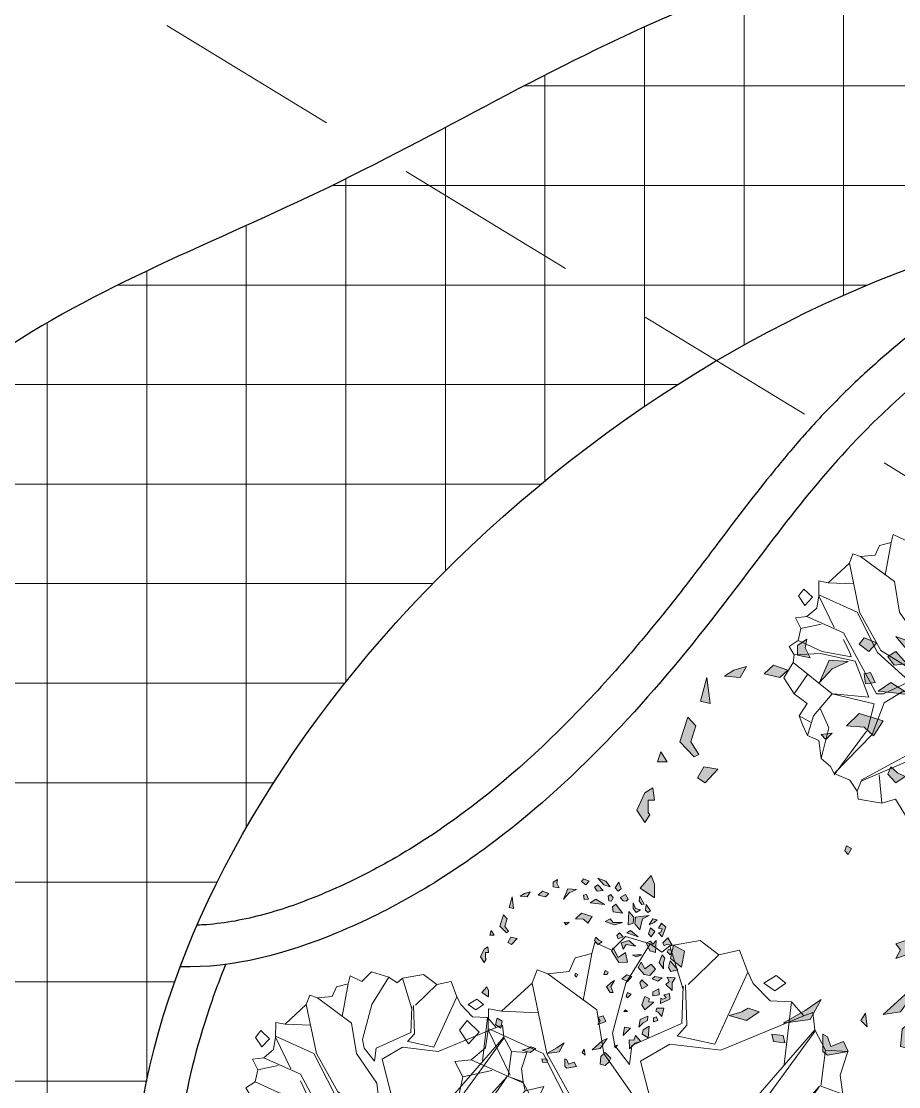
# Model space of a CAD drawing. Header units: inches. Extents: x -12 to 20935469, y -1604 to 24729220.
# Drawn here: x 20897269 to 20897374.8, y 24710552.2 to 24710680.7 of the extents above; entities that cross this region are included whole.
import ezdxf

# ---------------------------------------------------------------- set-up
doc = ezdxf.new("R2010")
doc.units = ezdxf.units.IN
doc.header["$LTSCALE"] = 0.03
doc.header["$MEASUREMENT"] = 0
doc.linetypes.add('DASHED2', pattern=[0.375, 0.25, -0.125])
for name, color, linetype, lineweight in [('Dot', 253, 'Continuous', 0), ('Hatch', 253, 'Continuous', 15), ('hatch-1', 253, 'Continuous', 5), ('ILLUSTR-TREE', 74, 'Continuous', 0)]:
    doc.layers.add(name, color=color, linetype=linetype, lineweight=lineweight)
doc.styles.add('ATTR', font='romans.shx', dxfattribs={"width": 0.8, "height": 0.7})

# ---------------------------------------------------------------- blocks, each defined once
blk = doc.blocks.new('TREE_009')
at = {"layer": 'ILLUSTR-TREE'}
for p, q in [((-12160.46, 13912.91), (-12166.65, 13906.74)), ((-12149.34, 13909.54), (-12160.46, 13912.91)), ((-12126.77, 13911.14), (-12140.45, 13908.76)), ((-12118.31, 13904.71), (-12126.77, 13911.14)), ((-12174.22, 13910.26), (-12175.66, 13905.24)), ((-12166.65, 13906.74), (-12174.22, 13910.26)), ((-12149.34, 13909.54), (-12160.26, 13891.83)), ((-12143.96, 13905.85), (-12149.34, 13909.54)), ((-12140.45, 13908.76), (-12143.96, 13905.85)), ((-12140.45, 13908.76), (-12134.4, 13889.01)), ((-12108.88, 13906.74), (-12118.31, 13904.71)), ((-12105.24, 13896.77), (-12108.88, 13906.74)), ((-12183.16, 13903.21), (-12185.91, 13897.04)), ((-12175.66, 13905.24), (-12183.16, 13903.21)), ((-12179.51, 13884.08), (-12175.66, 13905.24)), ((-12132.06, 13891.31), (-12118.31, 13904.71)), ((-12200.35, 13897.92), (-12202.62, 13891.83)), ((-12195.47, 13896.07), (-12200.35, 13897.92)), ((-12185.91, 13897.04), (-12195.47, 13896.07)), ((-12120.09, 13864.33), (-12105.24, 13896.77)), ((-12102.7, 13891.75), (-12105.24, 13896.77)), ((-12202.62, 13891.83), (-12216.38, 13879.14)), ((-12196.02, 13860.09), (-12202.62, 13891.83)), ((-12195.47, 13896.07), (-12173.46, 13879.85)), ((-12160.26, 13891.83), (-12166.31, 13869.26)), ((-12095.13, 13883.81), (-12102.7, 13891.75)), ((-12097.95, 13891.83), (-12092.45, 13895.36)), ((-12093, 13888.31), (-12097.95, 13891.83)), ((-12088.05, 13891.83), (-12093, 13888.31)), ((-12092.45, 13895.36), (-12088.05, 13891.83)), ((-12134.95, 13873.5), (-12134.4, 13890.42)), ((-12133.3, 13891.13), (-12132.75, 13872.79)), ((-12085.43, 13883.37), (-12095.13, 13883.81)), ((-12085.43, 13883.37), (-12088.74, 13855.16)), ((-12079.93, 13877.02), (-12085.43, 13883.37)), ((-12222.36, 13880.28), (-12222.43, 13870.68)), ((-12216.38, 13879.14), (-12222.36, 13880.28)), ((-12199.87, 13878.43), (-12216.38, 13879.14)), ((-12173.46, 13879.85), (-12170.16, 13860.09)), ((-12117.34, 13861.51), (-12079.93, 13877.02)), ((-12075.87, 13878.52), (-12079.93, 13877.02)), ((-12074.98, 13870.68), (-12075.87, 13878.52)), ((-12231.99, 13875), (-12235.43, 13870.59)), ((-12226.48, 13869.71), (-12231.99, 13875)), ((-12157.51, 13863.62), (-12135.5, 13873.5)), ((-12132.75, 13872.79), (-12137.15, 13867.85)), ((-12235.43, 13870.59), (-12231.3, 13864.41)), ((-12231.3, 13864.41), (-12226.48, 13869.71)), ((-12222.43, 13870.68), (-12223.73, 13862.65)), ((-12197.67, 13860.09), (-12222.43, 13871.38)), ((-12222.43, 13870.68), (-12212.52, 13850.22)), ((-12166.31, 13869.26), (-12165.21, 13863.62)), ((-12136.6, 13867.85), (-12120.09, 13864.33)), ((-12112.39, 13827.65), (-12074.98, 13870.68)), ((-12074.98, 13869.97), (-12105.24, 13828.35)), ((-12070.03, 13861.51), (-12074.98, 13870.68)), ((-12223.73, 13862.65), (-12230.13, 13857.27)), ((-12165.21, 13863.62), (-12158.61, 13855.16)), ((-12158.61, 13855.16), (-12157.51, 13863.62)), ((-12153.66, 13856.57), (-12140.45, 13864.33)), ((-12140.45, 13864.33), (-12117.34, 13861.51)), ((-12184.47, 13834), (-12197.67, 13860.09)), ((-12182.26, 13835.41), (-12196.02, 13860.09)), ((-12170.16, 13860.09), (-12156.96, 13841.05)), ((-12072.23, 13845.28), (-12070.03, 13861.51)), ((-12060.06, 13860.89), (-12070.03, 13861.51)), ((-12063.49, 13850.31), (-12060.06, 13860.89)), ((-12230.13, 13857.27), (-12237.49, 13856.48)), ((-12237.49, 13856.48), (-12233.98, 13849.52)), ((-12206.47, 13846.69), (-12230.13, 13857.27)), ((-12144.3, 13820.6), (-12153.66, 13856.57)), ((-12233.98, 13849.52), (-12235.63, 13841.76)), ((-12220.78, 13852.34), (-12233.98, 13849.52)), ((-12062.33, 13841.76), (-12063.49, 13850.31)), ((-12185.02, 13807.2), (-12206.47, 13846.69)), ((-12089.29, 13826.94), (-12072.78, 13845.28)), ((-12072.78, 13845.28), (-12085.43, 13826.94)), ((-12072.23, 13845.28), (-12062.33, 13841.76)), ((-12235.63, 13841.76), (-12241.62, 13837.97)), ((-12235.63, 13841.76), (-12220.23, 13834.7)), ((-12202.07, 13833.29), (-12206.47, 13842.46)), ((-12156.96, 13841.05), (-12154.21, 13818.48)), ((-12061.23, 13836.11), (-12062.33, 13841.76)), ((-12049.05, 13838.85), (-12061.23, 13836.11)), ((-12057.99, 13820.33), (-12049.05, 13838.85)), ((-12241.62, 13837.97), (-12238.38, 13832.59)), ((-12220.23, 13834.7), (-12201.52, 13831.18)), ((-12164.11, 13815.66), (-12184.47, 13834)), ((-12154.21, 13817.78), (-12182.26, 13835.41)), ((-12071.13, 13824.83), (-12061.23, 13836.11)), ((-12238.38, 13832.59), (-12238.93, 13827.65)), ((-12221.33, 13833.29), (-12238.38, 13832.59)), ((-12198.77, 13828.35), (-12221.33, 13833.29)), ((-12201.52, 13831.18), (-12202.07, 13833.29)), ((-12238.93, 13827.65), (-12245.05, 13817.69)), ((-12213.63, 13807.2), (-12238.93, 13827.65)), ((-12189.97, 13805.08), (-12198.77, 13828.35)), ((-12144.3, 13811.43), (-12105.79, 13824.83)), ((-12143.75, 13819.89), (-12112.39, 13827.65)), ((-12105.79, 13824.83), (-12070.58, 13822.71)), ((-12105.24, 13828.35), (-12089.29, 13826.94)), ((-12085.43, 13826.24), (-12071.13, 13824.83)), ((-12051.8, 13826.5), (-12053.87, 13822.1)), ((-12047.68, 13822.1), (-12051.8, 13826.5)), ((-12229.58, 13819.89), (-12238.38, 13807.2)), ((-12150.36, 13819.89), (-12150.9, 13817.78)), ((-12147.6, 13820.6), (-12150.36, 13819.89)), ((-12148.7, 13818.48), (-12147.6, 13820.6)), ((-12070.58, 13822.71), (-12061.78, 13802.96)), ((-12053.87, 13815.04), (-12057.99, 13820.33)), ((-12053.87, 13822.1), (-12049.74, 13817.69)), ((-12049.74, 13817.69), (-12047.68, 13822.1)), ((-12245.05, 13817.69), (-12238.38, 13807.2)), ((-12164.11, 13814.95), (-12180.61, 13807.2)), ((-12150.9, 13817.78), (-12148.7, 13818.48)), ((-12061.78, 13802.96), (-12053.87, 13815.04)), ((-12155.31, 13810.02), (-12168.51, 13808.61)), ((-12155.31, 13810.02), (-12152.01, 13789.56)), ((-12144.3, 13810.72), (-12127.25, 13790.27)), ((-12238.38, 13807.2), (-12229.92, 13800.94)), ((-12213.63, 13807.2), (-12225.73, 13793.09)), ((-12186.67, 13800.85), (-12213.63, 13807.2)), ((-12213.07, 13807.2), (-12189.97, 13805.08)), ((-12180.61, 13807.2), (-12185.02, 13807.2)), ((-12168.51, 13808.61), (-12180.06, 13801.55)), ((-12148.15, 13809.31), (-12131.1, 13789.56)), ((-12148.15, 13808.61), (-12146.5, 13787.45)), ((-12229.92, 13800.94), (-12235.08, 13793.09)), ((-12191.07, 13783.21), (-12186.67, 13800.85)), ((-12180.06, 13801.55), (-12187.77, 13781.1)), ((-12061.43, 13796.53), (-12061.78, 13802.96)), ((-12221.33, 13797.32), (-12215.83, 13785.33)), ((-12064.53, 13790.27), (-12061.43, 13796.53)), ((-12227.38, 13788.86), (-12235.08, 13793.09)), ((-12235.08, 13793.09), (-12232.68, 13786.83)), ((-12225.73, 13793.09), (-12229.58, 13780.39)), ((-12127.25, 13790.27), (-12064.53, 13790.27)), ((-12063.49, 13786.83), (-12064.53, 13790.27)), ((-12232.68, 13786.83), (-12229.58, 13780.39)), ((-12152.01, 13789.56), (-12158.61, 13771.22)), ((-12146.5, 13787.45), (-12155.86, 13767.7)), ((-12131.1, 13789.56), (-12132.75, 13769.81)), ((-12126.7, 13786.04), (-12128.9, 13772.63)), ((-12126.7, 13786.04), (-12105.24, 13786.74)), ((-12105.24, 13786.74), (-12095.89, 13768.4)), ((-12068.31, 13781.54), (-12063.49, 13786.83)), ((-12215.83, 13785.33), (-12220.78, 13765.58)), ((-12212.52, 13755), (-12191.62, 13783.21)), ((-12187.77, 13781.1), (-12212.52, 13755.71)), ((-12070.37, 13770.96), (-12068.31, 13781.54)), ((-12229.58, 13780.39), (-12222.36, 13777.13)), ((-12222.36, 13777.13), (-12220.78, 13765.58)), ((-12099.74, 13776.16), (-12078.28, 13769.81)), ((-12158.61, 13771.22), (-12194.92, 13751.47)), ((-12128.9, 13772.63), (-12106.34, 13758.53)), ((-12155.86, 13767.7), (-12194.92, 13750.77)), ((-12132.75, 13769.81), (-12125.05, 13752.89)), ((-12130, 13769.81), (-12116.24, 13737.37)), ((-12129.45, 13769.11), (-12106.34, 13757.12)), ((-12084.81, 13761.26), (-12078.28, 13769.81)), ((-12078.28, 13769.81), (-12070.37, 13770.96)), ((-12220.78, 13765.58), (-12214.79, 13760.38)), ((-12214.79, 13760.38), (-12212.52, 13755.71)), ((-12106.34, 13758.53), (-12085.98, 13753.59)), ((-12106.34, 13757.12), (-12105.24, 13742.31)), ((-12085.98, 13753.59), (-12084.81, 13761.26)), ((-12212.52, 13755.71), (-12202.42, 13751.56)), ((-12183.37, 13755), (-12181.71, 13736.66)), ((-12125.05, 13752.89), (-12130.55, 13732.43)), ((-12093.07, 13740.98), (-12085.98, 13753.59)), ((-12202.42, 13751.56), (-12197.67, 13744.42)), ((-12194.92, 13750.77), (-12197.67, 13744.42)), ((-12116.24, 13737.37), (-12112.32, 13748.04)), ((-12112.32, 13748.04), (-12105.24, 13742.31)), ((-12197.67, 13744.42), (-12196.91, 13739.22)), ((-12105.24, 13742.31), (-12093.07, 13740.98)), ((-12196.91, 13739.22), (-12181.71, 13736.66)), ((-12181.71, 13736.66), (-12172.84, 13739.22)), ((-12172.84, 13739.22), (-12165.28, 13726.88)), ((-12121.95, 13736.57), (-12116.24, 13737.37)), ((-12108.27, 13740.72), (-12113.77, 13737.19)), ((-12107.72, 13734.37), (-12108.27, 13740.72)), ((-12165.28, 13726.88), (-12157.71, 13733.93)), ((-12157.71, 13733.93), (-12148.77, 13729.52)), ((-12148.77, 13729.52), (-12144.65, 13733.93)), ((-12144.65, 13733.93), (-12130.55, 13732.43)), ((-12130.55, 13732.43), (-12121.95, 13736.57)), ((-12113.77, 13737.19), (-12113.22, 13730.14)), ((-12113.22, 13730.14), (-12107.72, 13734.37))]:
    blk.add_line(p, q, dxfattribs=at)
at = {"layer": 'ILLUSTR-TREE', "style": 'ATTR', "width": 0.8, "flags": 9}
blk.add_attdef('ESTCODE', (-12147.6, 13820.6), '', height=1.05, dxfattribs=at)
blk = doc.blocks.new('GRN1')
at = {"layer": 'ILLUSTR-TREE', "true_color": 0x30441d}
h = blk.add_hatch(color=89, dxfattribs=at)
h.paths.add_polyline_path([(0.2571, -0.0526), (0.2603, -0.0695), (0.2735, -0.0695), (0.2817, -0.0569), (0.2702, -0.059)])
h.paths.add_polyline_path([(0.2406, -0.0821), (0.2308, -0.0927), (0.2357, -0.1137), (0.2472, -0.1011)])
h.paths.add_polyline_path([(0.1897, 0.2148), (0.1848, 0.2064), (0.1914, 0.2), (0.2078, 0.2021)])
h.paths.add_polyline_path([(0.193, 0.1853), (0.1848, 0.1727), (0.1963, 0.1642), (0.2127, 0.1642), (0.1963, 0.1706)])
h.paths.add_polyline_path([(0.1864, 0.1053), (0.2012, 0.1032), (0.2094, 0.1137), (0.1831, 0.1327)])
h.paths.add_polyline_path([(0.2603, 0.0969), (0.2653, 0.0779), (0.285, 0.0611), (0.2768, 0.0842)])
h.paths.add_polyline_path([(0.2078, 0.08), (0.2242, 0.0547), (0.2127, 0.0379), (0.2111, 0.0547)])
h.paths.add_polyline_path([(0.2521, -0.0021), (0.2538, -0.0274), (0.2242, -0.04), (0.2423, -0.0232)])
h.paths.add_polyline_path([(0.2653, 0.0253), (0.2751, 0.0126), (0.2833, 0.019), (0.2768, 0.0358)])
h.paths.add_polyline_path([(0.2373, 0.0274), (0.2357, 0.019), (0.2226, 0.0211), (0.2242, 0.0337)])
h.paths.add_polyline_path([(0.2488, 0.0758), (0.2472, 0.059), (0.2587, 0.0505), (0.2653, 0.0611)])
h.paths.add_polyline_path([(0.2094, 0.1958), (0.2078, 0.1895), (0.2193, 0.1811), (0.2324, 0.1832)])
h.paths.add_polyline_path([(0.2291, 0.1263), (0.2193, 0.1348), (0.2176, 0.1432), (0.2242, 0.1495), (0.2373, 0.1411)])
h.paths.add_polyline_path([(0.2373, 0.099), (0.2275, 0.1053), (0.2176, 0.1011), (0.2193, 0.0927), (0.2324, 0.0905)])
h.paths.add_polyline_path([(0.2538, 0.1284), (0.2472, 0.12), (0.2571, 0.1116), (0.2735, 0.1221)])
h.paths.add_polyline_path([(0.1963, -0.1853), (0.1996, -0.1979), (0.2308, -0.1895)])
h.paths.add_polyline_path([(0.2456, -0.1369), (0.2308, -0.1453), (0.2324, -0.1663), (0.2406, -0.1537)])
h.paths.add_polyline_path([(0.0402, 0.1474), (0.0386, 0.1221), (0.0731, 0.1011), (0.0813, 0.1053), (0.0534, 0.12), (0.0682, 0.1411)])
h.paths.add_polyline_path([(0.0731, 0.278), (0.0616, 0.2716), (0.0698, 0.2632), (0.078, 0.2674)])
h.paths.add_polyline_path([(-0.2275, -0.0884), (-0.2226, -0.0526), (-0.1963, -0.0379), (-0.2111, -0.059)])
h.paths.add_polyline_path([(0.0205, 0.2527), (0.0386, 0.24), (0.0616, 0.2485), (0.0517, 0.2569), (0.0386, 0.2527)])
h.paths.add_polyline_path([(-0.2406, 0.099), (-0.2242, 0.0821), (-0.2357, 0.0695), (-0.2587, 0.0674), (-0.262, 0.0821), (-0.2521, 0.0927)])
h.paths.add_polyline_path([(-0.2324, 0.0232), (-0.2242, 0.0147), (-0.2143, 0.0211)])
h.paths.add_polyline_path([(-0.1307, 0.2358), (-0.1344, 0.2232), (-0.1226, 0.2231), (-0.1198, 0.2319)])
h.paths.add_polyline_path([(-0.1039, 0.2299), (-0.106, 0.2367), (-0.1191, 0.2474), (-0.0951, 0.2536), (-0.0951, 0.2327)])
h.paths.add_polyline_path([(-0.0555, 0.2396), (-0.0585, 0.2217), (-0.0467, 0.2215), (-0.0384, 0.2388)])
h.paths.add_polyline_path([(-0.0771, 0.224), (-0.1, 0.1981), (-0.0846, 0.1897), (-0.0609, 0.1985), (-0.0663, 0.2109), (-0.0766, 0.2096)])
h.paths.add_polyline_path([(-0.216, 0.0442), (-0.2127, 0.0674), (-0.1831, 0.0884), (-0.1897, 0.0737)])
h.paths.add_polyline_path([(-0.1421, 0.0611), (-0.1339, 0.0842), (-0.1174, 0.0758), (-0.1224, 0.0611), (-0.1306, 0.0674)])
h.paths.add_polyline_path([(-0.1812, 0.2081), (-0.1707, 0.1899), (-0.1581, 0.1935), (-0.1472, 0.2104)])
h.paths.add_polyline_path([(-0.2132, 0.1534), (-0.187, 0.1527), (-0.1886, 0.166), (-0.1749, 0.1708), (-0.1924, 0.186), (-0.1969, 0.1696)])
h.paths.add_polyline_path([(-0.15, 0.1808), (-0.1283, 0.1846), (-0.118, 0.2068), (-0.1309, 0.2058), (-0.1372, 0.1936)])
h.paths.add_polyline_path([(-0.1536, 0.1558), (-0.1749, 0.1348), (-0.1503, 0.139)])
h.paths.add_polyline_path([(-0.1043, 0.1474), (-0.1043, 0.1369), (-0.0994, 0.1411)])
h.paths.add_polyline_path([(-0.2028, 0.1179), (-0.2111, 0.1116), (-0.2045, 0.1095)])
h.paths.add_polyline_path([(-0.0205, 0.099), (-0.032, 0.0863), (-0.0485, 0.0969), (-0.0485, 0.1053), (-0.032, 0.099), (-0.014, 0.1095)])
h.paths.add_polyline_path([(0.0189, 0.2295), (0.0008, 0.2127), (0.0041, 0.1958), (0.0238, 0.179), (0.0402, 0.1874), (0.0205, 0.1979), (0.0337, 0.2169)])
h.paths.add_polyline_path([(-0.0287, 0.2064), (-0.0386, 0.1895), (-0.0205, 0.1832), (-0.0123, 0.1895)])
h.paths.add_polyline_path([(-0.0534, 0.1579), (-0.0649, 0.1474), (-0.06, 0.1432), (-0.0485, 0.1474)])
h.paths.add_polyline_path([(0.0178, 0.294), (0.0123, 0.2737), (0.0238, 0.2674), (0.0435, 0.2716)])
h.paths.add_polyline_path([(-0.0435, 0.278), (-0.0255, 0.259), (-0.0172, 0.2695), (-0.0041, 0.2632), (-0.0057, 0.2864), (-0.0205, 0.278)])
h.paths.add_polyline_path([(-0.0808, 0.244), (-0.0685, 0.2712), (-0.0515, 0.2704), (-0.056, 0.254), (-0.0646, 0.2603), (-0.0686, 0.2503), (-0.0653, 0.2447)])
h.paths.add_polyline_path([(0.0041, 0.0021), (-0.0041, -0.0021), (0.0008, -0.0063), (0.0074, -0.0042)])
h.paths.add_polyline_path([(0.0041, 0.0884), (0.0107, 0.0905), (0.0156, 0.0821), (0.0041, 0.0779)])
h.paths.add_polyline_path([(-0.0025, 0.16), (-0.0172, 0.1474), (-0.009, 0.1306), (0.0025, 0.1453)])
h.paths.add_polyline_path([(-0.0057, 0.2485), (-0.0156, 0.2358), (-0.009, 0.219), (-0.0025, 0.2274)])
h.paths.add_polyline_path([(0.0616, 0.1895), (0.055, 0.1748), (0.06, 0.1621), (0.0616, 0.1748)])
h.paths.add_polyline_path([(0.1634, 0.2337), (0.1552, 0.2253), (0.1486, 0.2106), (0.1667, 0.2211)])
h.paths.add_polyline_path([(0.1552, 0.1327), (0.1486, 0.1095), (0.1585, 0.0821), (0.1667, 0.0969), (0.1552, 0.1053)])
h.paths.add_polyline_path([(0.0994, 0.0737), (0.0912, 0.0611), (0.1027, 0.0505), (0.1125, 0.0547), (0.1043, 0.0632)])
h.paths.add_polyline_path([(0.1569, -0.0232), (0.1486, -0.0316), (0.1552, -0.0379)])
h.paths.add_polyline_path([(0.1536, 0.0316), (0.1651, 0.019), (0.1667, -0.0042), (0.1831, 0.0126), (0.1733, 0.0442)])
h.paths.add_polyline_path([(0.1027, 0.2316), (0.0682, 0.2295), (0.0731, 0.2127), (0.0961, 0.2021), (0.101, 0.2148), (0.0928, 0.2211)])
h.paths.add_polyline_path([(0.1289, 0.2274), (0.1142, 0.2169), (0.1224, 0.2085), (0.1404, 0.2148)])
h.paths.add_polyline_path([(0.0862, 0.1706), (0.0912, 0.1432), (0.078, 0.1348), (0.0961, 0.1284), (0.1027, 0.1516)])
h.paths.add_polyline_path([(0.1339, 0.1832), (0.1667, 0.1916), (0.1766, 0.2106), (0.1716, 0.1706), (0.1519, 0.1685)])
h.paths.add_polyline_path([(0.1257, 0.1453), (0.1142, 0.179), (0.1322, 0.1558)])
h.paths.add_polyline_path([(0.1536, 0.1642), (0.1486, 0.1495), (0.1881, 0.1516), (0.1716, 0.1663)])
h.paths.add_polyline_path([(0.1142, 0.1348), (0.1076, 0.12), (0.1174, 0.1158), (0.1257, 0.1242)])
h.paths.add_polyline_path([(0.0879, 0.2548), (0.0912, 0.2611), (0.0895, 0.278), (0.1109, 0.2653), (0.0961, 0.2506)])
h.paths.add_polyline_path([(0.1142, 0.2485), (0.1421, 0.259), (0.1536, 0.2464), (0.1388, 0.2379), (0.1371, 0.2485), (0.1273, 0.2443), (0.1257, 0.2379)])
h.paths.add_polyline_path([(-0.2521, -0.0084), (-0.2653, -0.0021), (-0.2702, -0.0295), (-0.2653, -0.0358), (-0.2423, -0.0358), (-0.2456, -0.0295), (-0.2587, -0.0253)])
h.paths.add_polyline_path([(-0.2538, -0.0863), (-0.2439, -0.0884), (-0.2423, -0.1032), (-0.2521, -0.1011)])
h.paths.add_polyline_path([(0.055, -0.2822), (0.0386, -0.2716), (0.0485, -0.2653), (0.0517, -0.2674), (0.0682, -0.2674), (0.0682, -0.259), (0.0846, -0.2611), (0.078, -0.2716)])
h.paths.add_polyline_path([(-0.1322, -0.219), (-0.1536, -0.2232), (-0.1421, -0.2379), (-0.124, -0.2337)])
h.paths.add_polyline_path([(-0.2176, -0.16), (-0.2242, -0.1369), (-0.2127, -0.12), (-0.2078, -0.1348), (-0.2127, -0.1432)])
h.paths.add_polyline_path([(-0.0485, -0.278), (-0.0616, -0.259), (-0.0435, -0.259), (-0.032, -0.2632)])
h.paths.add_polyline_path([(0.1289, -0.2), (0.1257, -0.2064), (0.1454, -0.2253), (0.1782, -0.2148), (0.1667, -0.2043), (0.1454, -0.2106)])
h.paths.add_polyline_path([(0.1191, -0.2548), (0.1322, -0.2506), (0.1191, -0.2422)])
h.paths.add_polyline_path([(0.1092, -0.1748), (0.0912, -0.1916), (0.0977, -0.2021), (0.1125, -0.1937)])
at = {"layer": 'ILLUSTR-TREE', "color": 89, "true_color": 0x30441d}
for p, q in [((-0.0057, 0.2864), (-0.0205, 0.278)), ((-0.0041, 0.2632), (-0.0057, 0.2864)), ((0.0178, 0.294), (0.0123, 0.2737)), ((0.0435, 0.2716), (0.0178, 0.294)), ((-0.0808, 0.244), (-0.0685, 0.2712)), ((-0.0685, 0.2712), (-0.0515, 0.2704)), ((-0.0515, 0.2704), (-0.056, 0.254)), ((-0.0205, 0.278), (-0.0435, 0.278)), ((-0.0435, 0.278), (-0.0255, 0.259)), ((-0.0255, 0.259), (-0.0172, 0.2695)), ((-0.0172, 0.2695), (-0.0041, 0.2632)), ((0.0123, 0.2737), (0.0238, 0.2674)), ((0.0238, 0.2674), (0.0435, 0.2716)), ((0.0731, 0.278), (0.0616, 0.2716)), ((0.0616, 0.2716), (0.0698, 0.2632)), ((0.078, 0.2674), (0.0731, 0.278)), ((0.0895, 0.278), (0.1109, 0.2653)), ((0.0912, 0.2611), (0.0895, 0.278)), ((-0.0646, 0.2603), (-0.0686, 0.2503)), ((-0.056, 0.254), (-0.0646, 0.2603)), ((0.0517, 0.2569), (0.0386, 0.2527)), ((0.0616, 0.2485), (0.0517, 0.2569)), ((0.0698, 0.2632), (0.078, 0.2674)), ((0.0879, 0.2548), (0.0912, 0.2611)), ((0.0961, 0.2506), (0.0879, 0.2548)), ((0.1109, 0.2653), (0.0961, 0.2506)), ((0.1142, 0.2485), (0.1421, 0.259)), ((0.1421, 0.259), (0.1536, 0.2464)), ((-0.1191, 0.2474), (-0.0951, 0.2536)), ((-0.106, 0.2367), (-0.1191, 0.2474)), ((-0.0951, 0.2536), (-0.0951, 0.2327)), ((-0.0653, 0.2447), (-0.0808, 0.244)), ((-0.0686, 0.2503), (-0.0653, 0.2447)), ((-0.0057, 0.2485), (-0.0156, 0.2358)), ((-0.0025, 0.2274), (-0.0057, 0.2485)), ((0.0386, 0.2527), (0.0205, 0.2527)), ((0.0205, 0.2527), (0.0386, 0.24)), ((0.0386, 0.24), (0.0616, 0.2485)), ((0.1257, 0.2379), (0.1142, 0.2485)), ((0.1273, 0.2443), (0.1257, 0.2379)), ((0.1371, 0.2485), (0.1273, 0.2443)), ((0.1388, 0.2379), (0.1371, 0.2485)), ((0.1536, 0.2464), (0.1388, 0.2379)), ((-0.1307, 0.2358), (-0.1344, 0.2232)), ((-0.1198, 0.2319), (-0.1307, 0.2358)), ((-0.1226, 0.2231), (-0.1198, 0.2319)), ((-0.1039, 0.2299), (-0.106, 0.2367)), ((-0.0951, 0.2327), (-0.1039, 0.2299)), ((-0.0555, 0.2396), (-0.0585, 0.2217)), ((-0.0384, 0.2388), (-0.0555, 0.2396)), ((-0.0467, 0.2215), (-0.0384, 0.2388)), ((-0.0156, 0.2358), (-0.009, 0.219)), ((-0.009, 0.219), (-0.0025, 0.2274)), ((0.0189, 0.2295), (0.0008, 0.2127)), ((0.0337, 0.2169), (0.0189, 0.2295)), ((0.1027, 0.2316), (0.0682, 0.2295)), ((0.0682, 0.2295), (0.0731, 0.2127)), ((0.0928, 0.2211), (0.1027, 0.2316)), ((0.1289, 0.2274), (0.1142, 0.2169)), ((0.1404, 0.2148), (0.1289, 0.2274)), ((0.1634, 0.2337), (0.1552, 0.2253)), ((0.1667, 0.2211), (0.1634, 0.2337)), ((-0.1344, 0.2232), (-0.1226, 0.2231)), ((-0.0771, 0.224), (-0.1, 0.1981)), ((-0.0766, 0.2096), (-0.0771, 0.224)), ((-0.0585, 0.2217), (-0.0467, 0.2215)), ((0.0008, 0.2127), (0.0041, 0.1958)), ((0.0205, 0.1979), (0.0337, 0.2169)), ((0.0731, 0.2127), (0.0961, 0.2021)), ((0.101, 0.2148), (0.0928, 0.2211)), ((0.0961, 0.2021), (0.101, 0.2148)), ((0.1142, 0.2169), (0.1224, 0.2085)), ((0.1224, 0.2085), (0.1404, 0.2148)), ((0.1552, 0.2253), (0.1486, 0.2106)), ((0.1486, 0.2106), (0.1667, 0.2211)), ((0.1897, 0.2148), (0.1848, 0.2064)), ((0.2078, 0.2021), (0.1897, 0.2148)), ((-0.1472, 0.2104), (-0.1812, 0.2081)), ((-0.1812, 0.2081), (-0.1707, 0.1899)), ((-0.1581, 0.1935), (-0.1472, 0.2104)), ((-0.1309, 0.2058), (-0.1372, 0.1936)), ((-0.118, 0.2068), (-0.1309, 0.2058)), ((-0.1283, 0.1846), (-0.118, 0.2068)), ((-0.1, 0.1981), (-0.0846, 0.1897)), ((-0.0846, 0.1897), (-0.0609, 0.1985)), ((-0.0663, 0.2109), (-0.0766, 0.2096)), ((-0.0609, 0.1985), (-0.0663, 0.2109)), ((-0.0287, 0.2064), (-0.0386, 0.1895)), ((-0.0123, 0.1895), (-0.0287, 0.2064)), ((0.0402, 0.1874), (0.0205, 0.1979)), ((0.1667, 0.1916), (0.1766, 0.2106)), ((0.1766, 0.2106), (0.1716, 0.1706)), ((0.1848, 0.2064), (0.1914, 0.2)), ((0.1914, 0.2), (0.2078, 0.2021)), ((-0.1924, 0.186), (-0.1969, 0.1696)), ((-0.1749, 0.1708), (-0.1924, 0.186)), ((-0.1707, 0.1899), (-0.1581, 0.1935)), ((-0.1372, 0.1936), (-0.15, 0.1808)), ((-0.15, 0.1808), (-0.1283, 0.1846)), ((-0.0386, 0.1895), (-0.0205, 0.1832)), ((-0.0205, 0.1832), (-0.0123, 0.1895)), ((0.0041, 0.1958), (0.0238, 0.179)), ((0.0238, 0.179), (0.0402, 0.1874)), ((0.0616, 0.1895), (0.055, 0.1748)), ((0.0616, 0.1748), (0.0616, 0.1895)), ((0.1339, 0.1832), (0.1667, 0.1916)), ((0.193, 0.1853), (0.1848, 0.1727)), ((0.1963, 0.1706), (0.193, 0.1853)), ((0.2094, 0.1958), (0.2078, 0.1895)), ((0.2078, 0.1895), (0.2193, 0.1811)), ((0.2324, 0.1832), (0.2094, 0.1958)), ((-0.1969, 0.1696), (-0.2132, 0.1534)), ((-0.1886, 0.166), (-0.1749, 0.1708)), ((0.055, 0.1748), (0.06, 0.1621)), ((0.06, 0.1621), (0.0616, 0.1748)), ((0.1027, 0.1516), (0.0862, 0.1706)), ((0.0862, 0.1706), (0.0912, 0.1432)), ((0.1142, 0.179), (0.1322, 0.1558)), ((0.1257, 0.1453), (0.1142, 0.179)), ((0.1519, 0.1685), (0.1339, 0.1832)), ((0.1716, 0.1706), (0.1519, 0.1685)), ((0.1848, 0.1727), (0.1963, 0.1642)), ((0.2127, 0.1642), (0.1963, 0.1706)), ((0.2193, 0.1811), (0.2324, 0.1832)), ((-0.187, 0.1527), (-0.1886, 0.166)), ((-0.1536, 0.1558), (-0.1749, 0.1348)), ((-0.1503, 0.139), (-0.1536, 0.1558)), ((-0.0534, 0.1579), (-0.0649, 0.1474)), ((-0.0485, 0.1474), (-0.0534, 0.1579)), ((-0.0025, 0.16), (-0.0172, 0.1474)), ((0.0025, 0.1453), (-0.0025, 0.16)), ((0.1322, 0.1558), (0.1257, 0.1453)), ((0.1536, 0.1642), (0.1486, 0.1495)), ((0.1716, 0.1663), (0.1536, 0.1642)), ((0.1881, 0.1516), (0.1716, 0.1663)), ((0.1963, 0.1642), (0.2127, 0.1642)), ((-0.2132, 0.1534), (-0.187, 0.1527)), ((-0.0994, 0.1411), (-0.1043, 0.1474)), ((-0.1043, 0.1474), (-0.1043, 0.1369)), ((-0.0649, 0.1474), (-0.06, 0.1432)), ((-0.06, 0.1432), (-0.0485, 0.1474)), ((-0.0172, 0.1474), (-0.009, 0.1306)), ((-0.009, 0.1306), (0.0025, 0.1453)), ((0.0402, 0.1474), (0.0386, 0.1221)), ((0.0682, 0.1411), (0.0402, 0.1474)), ((0.0912, 0.1432), (0.078, 0.1348)), ((0.0961, 0.1284), (0.1027, 0.1516)), ((0.1486, 0.1495), (0.1881, 0.1516)), ((0.2176, 0.1432), (0.2242, 0.1495)), ((0.2193, 0.1348), (0.2176, 0.1432)), ((0.2242, 0.1495), (0.2373, 0.1411)), ((-0.1749, 0.1348), (-0.1503, 0.139)), ((-0.1043, 0.1369), (-0.0994, 0.1411)), ((0.0534, 0.12), (0.0682, 0.1411)), ((0.078, 0.1348), (0.0961, 0.1284)), ((0.1142, 0.1348), (0.1076, 0.12)), ((0.1257, 0.1242), (0.1142, 0.1348)), ((0.1552, 0.1327), (0.1486, 0.1095)), ((0.1552, 0.1053), (0.1552, 0.1327)), ((0.2094, 0.1137), (0.1831, 0.1327)), ((0.1831, 0.1327), (0.1864, 0.1053)), ((0.2291, 0.1263), (0.2193, 0.1348)), ((0.2373, 0.1411), (0.2291, 0.1263)), ((0.2538, 0.1284), (0.2472, 0.12)), ((0.2735, 0.1221), (0.2538, 0.1284)), ((-0.2028, 0.1179), (-0.2111, 0.1116)), ((-0.2045, 0.1095), (-0.2028, 0.1179)), ((0.0386, 0.1221), (0.0731, 0.1011)), ((0.0813, 0.1053), (0.0534, 0.12)), ((0.1076, 0.12), (0.1174, 0.1158)), ((0.1174, 0.1158), (0.1257, 0.1242)), ((0.2012, 0.1032), (0.2094, 0.1137)), ((0.2472, 0.12), (0.2571, 0.1116)), ((0.2571, 0.1116), (0.2735, 0.1221)), ((-0.2521, 0.0927), (-0.2406, 0.099)), ((-0.2406, 0.099), (-0.2242, 0.0821)), ((-0.2111, 0.1116), (-0.2045, 0.1095)), ((-0.0485, 0.1053), (-0.032, 0.099)), ((-0.0485, 0.0969), (-0.0485, 0.1053)), ((-0.032, 0.099), (-0.014, 0.1095)), ((-0.0205, 0.099), (-0.032, 0.0863)), ((-0.014, 0.1095), (-0.0205, 0.099)), ((0.0731, 0.1011), (0.0813, 0.1053)), ((0.1486, 0.1095), (0.1585, 0.0821)), ((0.1667, 0.0969), (0.1552, 0.1053)), ((0.1864, 0.1053), (0.2012, 0.1032)), ((0.2275, 0.1053), (0.2176, 0.1011)), ((0.2176, 0.1011), (0.2193, 0.0927)), ((0.2373, 0.099), (0.2275, 0.1053)), ((0.2324, 0.0905), (0.2373, 0.099)), ((-0.262, 0.0821), (-0.2521, 0.0927)), ((-0.2127, 0.0674), (-0.1831, 0.0884)), ((-0.1831, 0.0884), (-0.1897, 0.0737)), ((-0.032, 0.0863), (-0.0485, 0.0969)), ((0.0041, 0.0884), (0.0107, 0.0905)), ((0.0041, 0.0779), (0.0041, 0.0884)), ((0.0107, 0.0905), (0.0156, 0.0821)), ((0.1585, 0.0821), (0.1667, 0.0969)), ((0.2193, 0.0927), (0.2324, 0.0905)), ((0.2768, 0.0842), (0.2603, 0.0969)), ((0.2603, 0.0969), (0.2653, 0.0779)), ((-0.2587, 0.0674), (-0.262, 0.0821)), ((-0.2242, 0.0821), (-0.2357, 0.0695)), ((-0.1897, 0.0737), (-0.216, 0.0442)), ((-0.1421, 0.0611), (-0.1339, 0.0842)), ((-0.1339, 0.0842), (-0.1174, 0.0758)), ((-0.1174, 0.0758), (-0.1224, 0.0611)), ((0.0156, 0.0821), (0.0041, 0.0779)), ((0.0994, 0.0737), (0.0912, 0.0611)), ((0.1043, 0.0632), (0.0994, 0.0737)), ((0.2111, 0.0547), (0.2078, 0.08)), ((0.2078, 0.08), (0.2242, 0.0547)), ((0.2488, 0.0758), (0.2472, 0.059)), ((0.2653, 0.0611), (0.2488, 0.0758)), ((0.2653, 0.0779), (0.285, 0.0611)), ((0.285, 0.0611), (0.2768, 0.0842)), ((-0.2357, 0.0695), (-0.2587, 0.0674)), ((-0.216, 0.0442), (-0.2127, 0.0674)), ((-0.1306, 0.0674), (-0.1421, 0.0611)), ((-0.1224, 0.0611), (-0.1306, 0.0674)), ((0.0912, 0.0611), (0.1027, 0.0505)), ((0.1125, 0.0547), (0.1043, 0.0632)), ((0.2472, 0.059), (0.2587, 0.0505)), ((0.2587, 0.0505), (0.2653, 0.0611)), ((0.1027, 0.0505), (0.1125, 0.0547)), ((0.1733, 0.0442), (0.1536, 0.0316)), ((0.1831, 0.0126), (0.1733, 0.0442)), ((0.2127, 0.0379), (0.2111, 0.0547)), ((0.2242, 0.0547), (0.2127, 0.0379)), ((0.1536, 0.0316), (0.1651, 0.019)), ((0.2226, 0.0211), (0.2242, 0.0337)), ((0.2242, 0.0337), (0.2373, 0.0274)), ((0.2768, 0.0358), (0.2653, 0.0253)), ((0.2833, 0.019), (0.2768, 0.0358)), ((-0.2143, 0.0211), (-0.2324, 0.0232)), ((-0.2324, 0.0232), (-0.2242, 0.0147)), ((-0.2242, 0.0147), (-0.2143, 0.0211)), ((0.1651, 0.019), (0.1667, -0.0042)), ((0.2357, 0.019), (0.2226, 0.0211)), ((0.2373, 0.0274), (0.2357, 0.019)), ((0.2653, 0.0253), (0.2751, 0.0126)), ((0.2751, 0.0126), (0.2833, 0.019)), ((0.0041, 0.0021), (-0.0041, -0.0021)), ((0.0074, -0.0042), (0.0041, 0.0021)), ((0.1667, -0.0042), (0.1831, 0.0126)), ((-0.2653, -0.0021), (-0.2702, -0.0295)), ((-0.2521, -0.0084), (-0.2653, -0.0021)), ((-0.2587, -0.0253), (-0.2521, -0.0084)), ((-0.0041, -0.0021), (0.0008, -0.0063)), ((0.0008, -0.0063), (0.0074, -0.0042)), ((0.2423, -0.0232), (0.2521, -0.0021)), ((0.2521, -0.0021), (0.2538, -0.0274)), ((-0.2456, -0.0295), (-0.2587, -0.0253)), ((0.1569, -0.0232), (0.1486, -0.0316)), ((0.1552, -0.0379), (0.1569, -0.0232)), ((0.2242, -0.04), (0.2423, -0.0232)), ((0.2538, -0.0274), (0.2242, -0.04)), ((-0.2702, -0.0295), (-0.2653, -0.0358)), ((-0.2653, -0.0358), (-0.2423, -0.0358)), ((-0.2423, -0.0358), (-0.2456, -0.0295)), ((-0.2226, -0.0526), (-0.1963, -0.0379)), ((-0.1963, -0.0379), (-0.2111, -0.059)), ((0.1486, -0.0316), (0.1552, -0.0379)), ((-0.2275, -0.0884), (-0.2226, -0.0526)), ((0.2702, -0.059), (0.2571, -0.0526)), ((0.2571, -0.0526), (0.2603, -0.0695)), ((-0.2111, -0.059), (-0.2275, -0.0884)), ((0.2603, -0.0695), (0.2735, -0.0695)), ((0.2817, -0.0569), (0.2702, -0.059)), ((0.2735, -0.0695), (0.2817, -0.0569)), ((0.2406, -0.0821), (0.2308, -0.0927)), ((0.2472, -0.1011), (0.2406, -0.0821)), ((-0.2521, -0.1011), (-0.2538, -0.0863)), ((-0.2538, -0.0863), (-0.2439, -0.0884)), ((-0.2439, -0.0884), (-0.2423, -0.1032)), ((0.2308, -0.0927), (0.2357, -0.1137)), ((-0.2423, -0.1032), (-0.2521, -0.1011)), ((0.2357, -0.1137), (0.2472, -0.1011)), ((-0.2242, -0.1369), (-0.2127, -0.12)), ((-0.2127, -0.12), (-0.2078, -0.1348)), ((-0.2176, -0.16), (-0.2242, -0.1369)), ((-0.2078, -0.1348), (-0.2127, -0.1432)), ((0.2456, -0.1369), (0.2308, -0.1453)), ((0.2406, -0.1537), (0.2456, -0.1369)), ((-0.2127, -0.1432), (-0.2176, -0.16)), ((0.2308, -0.1453), (0.2324, -0.1663)), ((0.2324, -0.1663), (0.2406, -0.1537)), ((0.1092, -0.1748), (0.0912, -0.1916)), ((0.1125, -0.1937), (0.1092, -0.1748)), ((0.0912, -0.1916), (0.0977, -0.2021)), ((0.0977, -0.2021), (0.1125, -0.1937)), ((0.2308, -0.1895), (0.1963, -0.1853)), ((0.1963, -0.1853), (0.1996, -0.1979)), ((0.1996, -0.1979), (0.2308, -0.1895)), ((0.1289, -0.2), (0.1257, -0.2064)), ((0.1257, -0.2064), (0.1454, -0.2253)), ((0.1454, -0.2106), (0.1289, -0.2)), ((0.1667, -0.2043), (0.1454, -0.2106)), ((0.1782, -0.2148), (0.1667, -0.2043)), ((-0.1322, -0.219), (-0.1536, -0.2232)), ((-0.1536, -0.2232), (-0.1421, -0.2379)), ((-0.124, -0.2337), (-0.1322, -0.219)), ((0.1454, -0.2253), (0.1782, -0.2148)), ((-0.1421, -0.2379), (-0.124, -0.2337)), ((0.1191, -0.2422), (0.1191, -0.2548)), ((0.1322, -0.2506), (0.1191, -0.2422)), ((0.1191, -0.2548), (0.1322, -0.2506)), ((-0.0616, -0.259), (-0.0435, -0.259)), ((-0.0485, -0.278), (-0.0616, -0.259)), ((-0.032, -0.2632), (-0.0485, -0.278)), ((-0.0435, -0.259), (-0.032, -0.2632)), ((0.0386, -0.2716), (0.0485, -0.2653)), ((0.0485, -0.2653), (0.0517, -0.2674)), ((0.0517, -0.2674), (0.0682, -0.2674)), ((0.0682, -0.259), (0.0846, -0.2611)), ((0.0682, -0.2674), (0.0682, -0.259)), ((0.0846, -0.2611), (0.078, -0.2716)), ((0.055, -0.2822), (0.0386, -0.2716)), ((0.078, -0.2716), (0.055, -0.2822))]:
    blk.add_line(p, q, dxfattribs=at)

msp = doc.modelspace()

# ---------------------------------------------------------------- linework, layer by layer
msp.add_ellipse((20897372.76, 24710574.52), major_axis=(80.07, 66.69), ratio=0.623715)
msp.add_spline([(20897411.52, 24710732.86), (20897365.34, 24710689.11), (20897347.89, 24710681.63), (20897304.82, 24710660.06), (20897264.36, 24710639.33), (20897233.96, 24710604.85), (20897222.2, 24710578.62), (20897217.64, 24710532.85), (20897226.73, 24710497.9), (20897239.64, 24710475.43), (20897252.19, 24710460.98), (20897275.3, 24710443.44), (20897288.34, 24710436.95), (20897315.29, 24710429.23), (20897338.11, 24710432.38), (20897352.11, 24710437.29), (20897400.13, 24710458.68), (20897433.37, 24710478.13), (20897451.19, 24710490.38), (20897461.05, 24710495.97), (20897480.94, 24710500.12), (20897500.49, 24710496.44), (20897535.34, 24710470.5), (20897548.05, 24710445.43), (20897567.51, 24710416.7), (20897576.31, 24710406.14), (20897613.35, 24710377.85)], degree=3)
for points, knots in [([(20897407.08, 24710657.69), (20897393.68, 24710649.51), (20897372.2, 24710636.4), (20897350.64, 24710605.32), (20897330.72, 24710583.58), (20897308.03, 24710570.18), (20897294.57, 24710566.47), (20897288.15, 24710566.67)], [0, 0, 0, 0, 46.365116, 74.323154, 112.577133, 133.675989, 152.9839, 152.9839, 152.9839, 152.9839]), ([(20897395.14, 24710656.2), (20897393.46, 24710655.14), (20897391.78, 24710654.07), (20897385.35, 24710649.86), (20897380.69, 24710646.58), (20897374.44, 24710641.54), (20897372.67, 24710640.03), (20897369.38, 24710637.04), (20897367.85, 24710635.56), (20897365.11, 24710632.71), (20897363.9, 24710631.38), (20897361.54, 24710628.67), (20897360.41, 24710627.3), (20897357.07, 24710623.15), (20897354.94, 24710620.34), (20897351.49, 24710615.78), (20897350.15, 24710614.01), (20897347.74, 24710610.91), (20897346.67, 24710609.56), (20897344.5, 24710606.9), (20897343.4, 24710605.58), (20897340.07, 24710601.69), (20897337.78, 24710599.18), (20897330.69, 24710591.95), (20897325.67, 24710587.55), (20897318.15, 24710582.28), (20897315.97, 24710580.89), (20897312.08, 24710578.67), (20897310.4, 24710577.78), (20897307.55, 24710576.42), (20897306.41, 24710575.9), (20897302.93, 24710574.45), (20897300.58, 24710573.61), (20897295.91, 24710572.34), (20897293.59, 24710571.91), (20897290.94, 24710571.71), (20897290.56, 24710571.69), (20897290.18, 24710571.67)], [10.742158, 10.742158, 10.742158, 10.742158, 16.567253, 16.567253, 33.134506, 33.134506, 39.853052, 39.853052, 45.978726, 45.978726, 51.167156, 51.167156, 56.355586, 56.355586, 66.732446, 66.732446, 73.412089, 73.412089, 78.644912, 78.644912, 83.877734, 83.877734, 94.343379, 94.343379, 115.274668, 115.274668, 123.475505, 123.475505, 129.530194, 129.530194, 133.509374, 133.509374, 141.467732, 141.467732, 149.426091, 149.426091, 150.75327, 150.75327, 150.75327, 150.75327]), ([(20897293.62, 24710566.95), (20897292.9, 24710565.16), (20897292.24, 24710563.38), (20897290.06, 24710556.89), (20897288.93, 24710552.26), (20897287.59, 24710543.35), (20897287.39, 24710539.07), (20897287.87, 24710531.01), (20897288.56, 24710527.23), (20897290.77, 24710520.25), (20897292.29, 24710517.06), (20897296.1, 24710511.3), (20897298.39, 24710508.73), (20897303.72, 24710504.26), (20897306.76, 24710502.35), (20897313.57, 24710499.26), (20897317.33, 24710498.08), (20897325.48, 24710496.53), (20897329.86, 24710496.15), (20897339.1, 24710496.26), (20897343.95, 24710496.74), (20897353.96, 24710498.57), (20897359.11, 24710499.91), (20897369.52, 24710503.42), (20897374.78, 24710505.59), (20897385.23, 24710510.69), (20897390.41, 24710513.62), (20897400.52, 24710520.14), (20897405.45, 24710523.73), (20897414.87, 24710531.45), (20897419.37, 24710535.58), (20897427.78, 24710544.24), (20897431.69, 24710548.76), (20897438.8, 24710558.05), (20897442, 24710562.81), (20897447.57, 24710572.4), (20897449.94, 24710577.23), (20897453.8, 24710586.78), (20897455.28, 24710591.49), (20897457.32, 24710600.65), (20897457.88, 24710605.08), (20897458.08, 24710613.5), (20897457.72, 24710617.48), (20897456.16, 24710624.9), (20897454.95, 24710628.32), (20897452.12, 24710633.81), (20897450.67, 24710636), (20897448.99, 24710638.01)], [2.282006, 2.282006, 2.282006, 2.282006, 2.349773, 2.349773, 2.530525, 2.530525, 2.711277, 2.711277, 2.892028, 2.892028, 3.07278, 3.07278, 3.253532, 3.253532, 3.434284, 3.434284, 3.615035, 3.615035, 3.795787, 3.795787, 3.976539, 3.976539, 4.157291, 4.157291, 4.338043, 4.338043, 4.518794, 4.518794, 4.699546, 4.699546, 4.880298, 4.880298, 5.06105, 5.06105, 5.241801, 5.241801, 5.422553, 5.422553, 5.603305, 5.603305, 5.784057, 5.784057, 5.964808, 5.964808, 6.14556, 6.14556, 6.283185, 6.283185, 6.283185, 6.283185]), ([(20897293.62, 24710566.95), (20897292.9, 24710565.16), (20897292.24, 24710563.38), (20897290.06, 24710556.89), (20897288.93, 24710552.26), (20897287.59, 24710543.35), (20897287.39, 24710539.07), (20897287.87, 24710531.01), (20897288.56, 24710527.23), (20897290.77, 24710520.25), (20897292.29, 24710517.06), (20897296.1, 24710511.3), (20897298.39, 24710508.73), (20897303.72, 24710504.26), (20897306.76, 24710502.35), (20897313.57, 24710499.26), (20897317.33, 24710498.08), (20897325.48, 24710496.53), (20897329.86, 24710496.15), (20897339.1, 24710496.26), (20897343.95, 24710496.74), (20897353.96, 24710498.57), (20897359.11, 24710499.91), (20897369.52, 24710503.42), (20897374.78, 24710505.59), (20897385.23, 24710510.69), (20897390.41, 24710513.62), (20897400.52, 24710520.14), (20897405.45, 24710523.73), (20897414.87, 24710531.45), (20897419.37, 24710535.58), (20897427.78, 24710544.24), (20897431.69, 24710548.76), (20897438.8, 24710558.05), (20897442, 24710562.81), (20897447.57, 24710572.4), (20897449.94, 24710577.23), (20897453.8, 24710586.78), (20897455.28, 24710591.49), (20897457.32, 24710600.65), (20897457.88, 24710605.08), (20897458.08, 24710613.5), (20897457.72, 24710617.48), (20897456.16, 24710624.9), (20897454.95, 24710628.32), (20897452.12, 24710633.81), (20897450.67, 24710636), (20897448.99, 24710638.01)], [2.282006, 2.282006, 2.282006, 2.282006, 2.349773, 2.349773, 2.530525, 2.530525, 2.711277, 2.711277, 2.892028, 2.892028, 3.07278, 3.07278, 3.253532, 3.253532, 3.434284, 3.434284, 3.615035, 3.615035, 3.795787, 3.795787, 3.976539, 3.976539, 4.157291, 4.157291, 4.338043, 4.338043, 4.518794, 4.518794, 4.699546, 4.699546, 4.880298, 4.880298, 5.06105, 5.06105, 5.241801, 5.241801, 5.422553, 5.422553, 5.603305, 5.603305, 5.784057, 5.784057, 5.964808, 5.964808, 6.14556, 6.14556, 6.283185, 6.283185, 6.283185, 6.283185])]:
    msp.add_open_spline(points, degree=3, knots=knots)
at = {"layer": 'Dot', "color": 0, "linetype": 'DASHED2', "lineweight": 20, "ltscale": 3000}
msp.add_line((20897200.12, 24710732.86), (20897790.12, 24710373), dxfattribs=at)
at = {"layer": 'Hatch'}
for p, q in [((20897368.12, 24710690.6), (20897368.12, 24710647.6)), ((20897356.12, 24710684.99), (20897356.12, 24710641.62)), ((20897344.12, 24710679.97), (20897344.12, 24710634.21)), ((20897332.12, 24710674.15), (20897332.12, 24710625.24)), ((20897329.6, 24710672.86), (20897482.75, 24710672.86)), ((20897320.12, 24710667.86), (20897320.12, 24710614.38)), ((20897306.47, 24710660.86), (20897484.15, 24710660.86)), ((20897308.12, 24710661.67), (20897308.12, 24710600.98)), ((20897296.12, 24710656.03), (20897296.12, 24710583.41)), ((20897284.12, 24710650.55), (20897284.12, 24710552.86)), ((20897272.12, 24710644.31), (20897272.12, 24710445.33)), ((20897261.06, 24710636.86), (20897348.13, 24710636.86)), ((20897248.4, 24710624.86), (20897331.64, 24710624.86)), ((20897239.05, 24710612.86), (20897318.61, 24710612.86)), ((20897231.69, 24710600.86), (20897308.02, 24710600.86))]:
    msp.add_line(p, q, dxfattribs=at)
at = {"layer": 'hatch-1'}
for p, q in [((20897280.63, 24710648.86), (20897370.99, 24710648.86)), ((20897225.92, 24710588.86), (20897299.42, 24710588.86)), ((20897221.67, 24710576.86), (20897292.6, 24710576.86)), ((20897218.87, 24710564.86), (20897287.48, 24710564.86)), ((20897217.38, 24710552.86), (20897284.12, 24710552.86))]:
    msp.add_line(p, q, dxfattribs=at)

# ---------------------------------------------------------------- block references
at = {"layer": 'ILLUSTR-TREE'}
for p, xscale, yscale, zscale in [((20899644.25, 24708024.91), 0.1864712034882235, 0.1864712034882235, 0.1864712034882235), ((20900587.07, 24706857.39), 0.2668687687620204, 0.2668687687620204, 0.2668687687620204), ((20899578.79, 24707971.69), 0.1864712034882235, 0.1864712034882235, 0.1864712034882235)]:
    msp.add_blockref('TREE_009', p, dxfattribs=dict(at, xscale=xscale, yscale=yscale, zscale=zscale))
at = {"layer": 'ILLUSTR-TREE', "rotation": 270}
for p, xscale, yscale, zscale in [((20897368.86, 24710580.56), -90.89487492681333, 90.89487492681333, 90.89487492681333), ((20897335.99, 24710565.58), -41.25610748431738, 41.25610748431738, 41.25610748431738)]:
    msp.add_blockref('GRN1', p, dxfattribs=dict(at, xscale=xscale, yscale=yscale, zscale=zscale))

doc.saveas('drawing.dxf')
